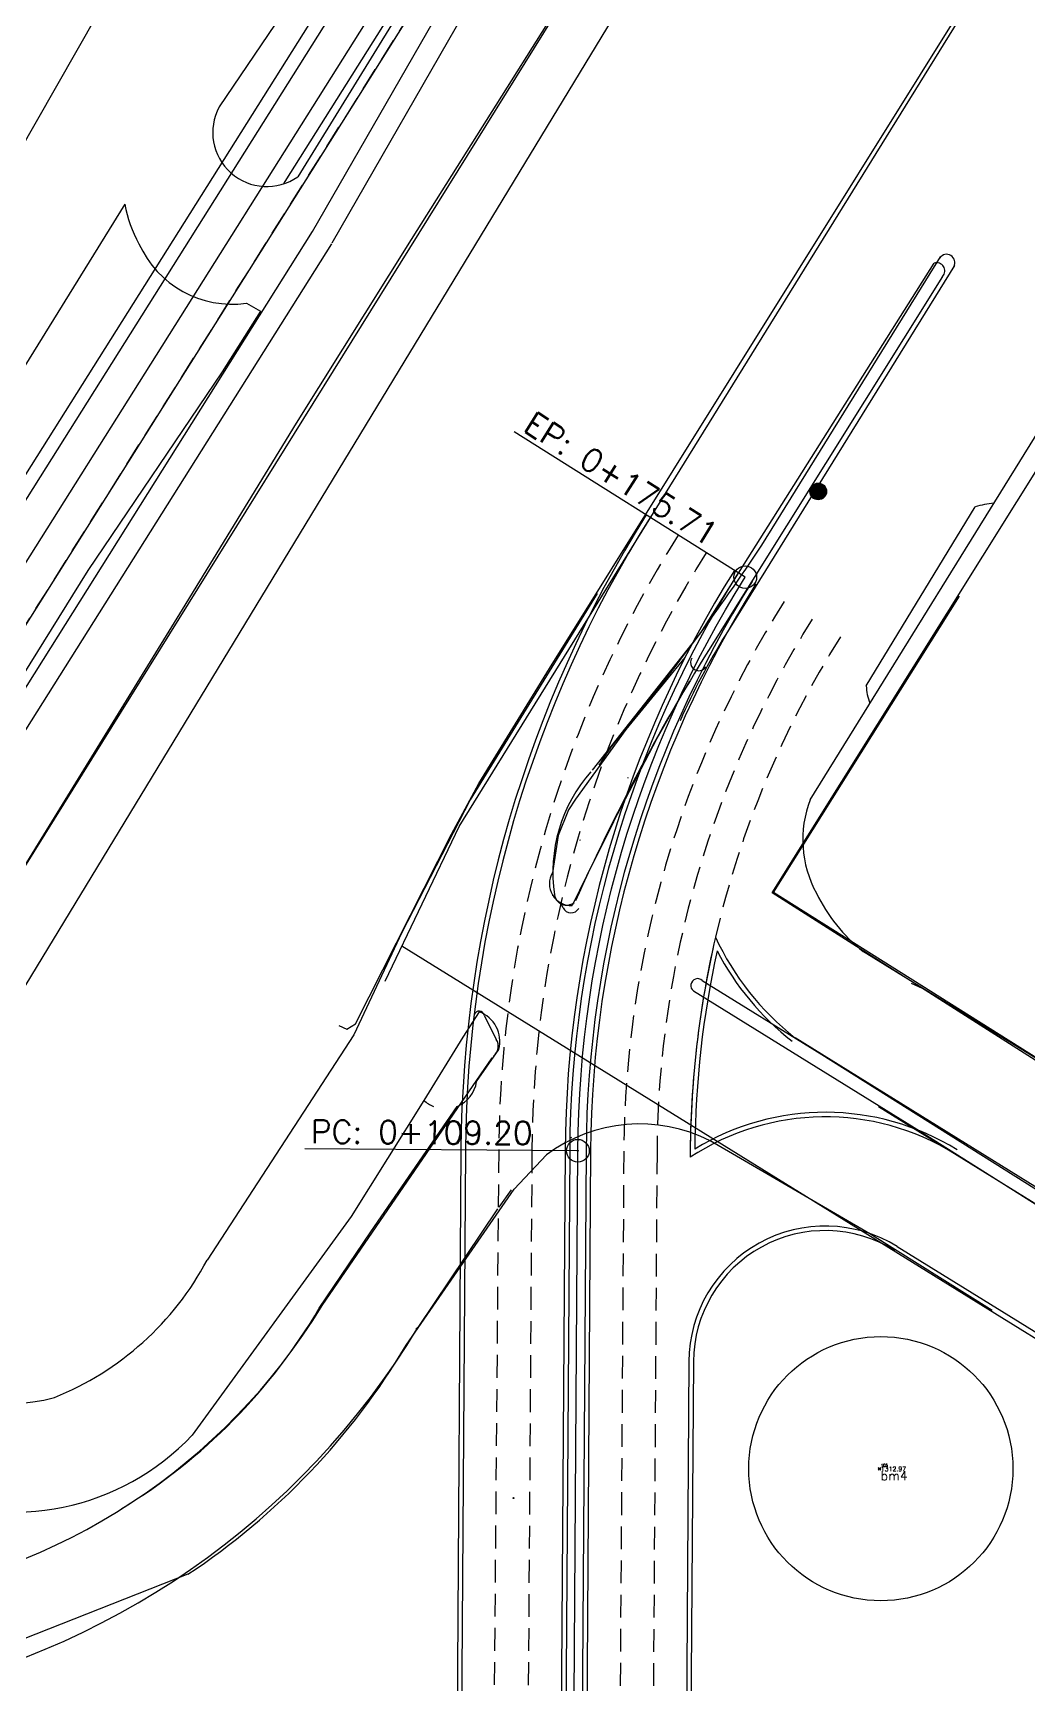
# Model space of a CAD drawing. Header units: metres. Extents: x 324293 to 653279, y 3585589 to 7191434.
# Drawn here: x 334257 to 334366.3, y 3600275.1 to 3600456.5 of the extents above; entities that cross this region are included whole.
import ezdxf

# ---------------------------------------------------------------- set-up
doc = ezdxf.new("R2010")
doc.units = ezdxf.units.M
doc.linetypes.add('DASHED', pattern=[0.75, 0.5, -0.25])
for name, color, linetype in [('asfalt', 16, 'Continuous'), ('C-ROAD-CNTR-N', 92, 'Continuous'), ('C-ROAD-STAN', 11, 'Continuous'), ('center line', 10, 'Continuous'), ('divar', 255, 'Continuous'), ('divar sangi', 253, 'Continuous'), ('fibr', 20, 'Continuous'), ('istgah', 6, 'Continuous'), ('masir', 25, 'Continuous'), ('point pump grid', 44, 'Continuous'), ('pool', 30, 'Continuous'), ('sakhteman', 7, 'Continuous'), ('sang gadval', 8, 'Continuous'), ('sang jadval', 251, 'Continuous'), ('tarh', 6, 'Continuous'), ('V-NODE', 1, 'Continuous'), ('V-NODE-TEXT', 11, 'Continuous')]:
    doc.layers.add(name, color=color, linetype=linetype)
doc.styles.get("Standard").update_dxf_attribs({"font": 'simplex.shx'})

# ---------------------------------------------------------------- blocks, each defined once
blk = doc.blocks.new('*U245')
at = {"color": 0, "linetype": 'ByBlock', "lineweight": -2, "transparency": 16777216}
for p, q in [((-0.7071067811865476, -0.7071067811865476), (0.7071067811865476, 0.7071067811865476)), ((-0.7071067811865476, 0.7071067811865476), (0.7071067811865476, -0.7071067811865476))]:
    blk.add_line(p, q, dxfattribs=at)
blk.add_circle((0, 0), 0.5, dxfattribs=at)
blk = doc.blocks.new('AeccTickTriangle')
at = {"color": 0, "linetype": 'ByBlock', "lineweight": -2}
blk.add_lwpolyline([(3.05311331771918e-16, 0.6666666666666667), (-0.5773502691896256, -0.333333333333333), (0.5773502691896257, -0.3333333333333335)], close=True, dxfattribs=at)
at = {"color": 0, "linetype": 'ByBlock', "lineweight": -2, "const_width": 0.0625}
blk.add_lwpolyline([(-0.03125, 0, 1), (0.03125, 0, 1)], format="xyb", close=True, dxfattribs=at)
blk = doc.blocks.new('AeccTickCircle')
blk.add_circle((0, 0), 1)

msp = doc.modelspace()

# ---------------------------------------------------------------- hatches: boundary and pattern name
at = {"layer": 'center line'}
h = msp.add_hatch(color=256, dxfattribs=at)
h.set_gradient(color1=(0, 0, 255), color2=(0, 0, 214), one_color=1, tint=0.4199999868869781, name='INVSPHERICAL')
edge = h.paths.add_edge_path()
edge.add_arc((334343.2845237058, 3600406.167120999), 0.9127792799901739, 0, 360)

# ---------------------------------------------------------------- linework, layer by layer
at = {"layer": 'asfalt', "flags": 128}
for points, elevation in [([(334420.8908233048, 3600652.088223305), (334383.4989233047, 3600590.788223305), (334350.361, 3600541.075000002), (334344.7285000002, 3600536.376000001), (334304.4264233048, 3600471.660776695), (334284.6623233046, 3600440.228776695), (334284.4668955944, 3600439.893119377)], 1313.4561253804), ([(334397.7336000004, 3600562.568000002), (334388.4726000001, 3600557.908), (334380.3679, 3600552.637000001), (334372.7430000001, 3600545.003), (334317.3585, 3600463.493), (334241.2954766953, 3600341.270776695)], 1313.4709253804), ([(334290.1219, 3600504.345), (334237.7533, 3600412.544999999), (334238.3633, 3600407.398000001), (334227.7386999999, 3600388.949), (334206.4449, 3600355.077), (334185.4339, 3600321.471), (334019.6628, 3600057.154999999), (333964.1858999999, 3599973.927)], 1316.2512253804), ([(334296.3832, 3600484.279), (334285.2665, 3600465.946), (334284.3729, 3600458.651000001), (334277.4327, 3600448.424)], 1316.4827253804), ([(334311.1394, 3600481.454), (334286.084, 3600440.741)], 1315.4376253804), ([(334322.8125, 3600472.442), (334298.5456, 3600433.842), (334285.8911, 3600413.666)], 1315.3120253804), ([(334267.076, 3600437.728), (334249.1724, 3600408.852), (334236.4442, 3600388.245000001), (334216.76, 3600357.483), (334192.0909, 3600316.839), (334025.6256, 3600052.811)], 1316.8089253804), ([(334280.4344000001, 3600426.841), (334281.9797999999, 3600425.969000001), (334277.7567, 3600419.329), (334263.0006, 3600397.497), (334231.7715, 3600347.272), (334206.3808999999, 3600307.324), (334187.7679, 3600276.973000001)], 1315.9340253804), ([(334285.8911, 3600413.666), (334273.3853, 3600393.181), (334240.6942, 3600340.137999999), (334237.6296, 3600330.54)], 1315.6868253804), ([(334292.2414, 3600346.47), (334276.1083, 3600321.693)], 1314.9994253804), ([(334297.9766999999, 3600312.336), (334309.8473, 3600329.496)], 1315.1258253804), ([(334308.2135, 3600327.505), (334309.5804233048, 3600329.426223306)], 1314.9579253804), ([(334308.036723305, 3600327.328223305), (334299.2837000001, 3600314.278)], 1314.9579253804), ([(334299.0703565343, 3600314.147675154), (334299.2837000001, 3600314.278)], 1316.5687253804), ([(334273.9943, 3600287.168), (334237.7803, 3600272.902)], 1315.7379253804)]:
    msp.add_lwpolyline(points, dxfattribs=dict(at, elevation=elevation))
at = {"layer": 'asfalt'}
for centre, radius, start, end in [((334282.6862998345, 3600445.627400742, 1316.4827253804), 5.951577826892777, 151.9727088323484, 304.8123572337211), ((334281.0776736845, 3600440.295816959, 1316.8089253804), 14.23518703437728, 190.3921969974639, 208.9975211528575), ((334278.9119055473, 3600438.010988462, 1315.9340253804), 11.27327066980226, 204.1711126400313, 277.7617124786848), ((334247.0730612908, 3600337.093495355, 1315.4797253804), 32.86670570739247, 291.9019897909241, 332.0582055922386), ((334224.4138661879, 3600359.637780652, 1315.0812253804), 87.53857273091452, 280.6885054860441, 328.790483839147), ((334231.1160457422, 3600352.036694841, 1315.1258253804), 77.75919404561499, 303.464732373876, 329.2988953838932), ((334254.6041792544, 3600323.62575489, 1315.6868253804), 17.67122315327891, 223.9067340814932, 285.5215074451742)]:
    msp.add_arc(centre, radius, start, end, dxfattribs=at)
at = {"layer": 'C-ROAD-CNTR-N', "color": 92, "linetype": 'Continuous', "lineweight": -3, "flags": 128}
for points in [[(333585.75560476, 3599401.300214665), (333754.1346959242, 3599649.591337463, -0.03025909004520734), (333791.0338274637, 3599697.489214682), (333851.4851493345, 3599766.84451695, 0.03876910771944864), (333897.6845914275, 3599828.971435), (334765.7090447884, 3601207.626380965)], [(334267.3374655148, 3600199.222754169, -0.2757745738492823), (334226.6429439127, 3600194.183000793), (334205.5331364042, 3600203.482640035, -0.4579411623914124), (334183.3787443015, 3600275.879616623), (334332.5642367637, 3600512.826071611)], [(334316.1236443095, 3600224.520443568), (334316.8613948703, 3600333.713670925, -0.1394577872765997), (334335.2526481823, 3600396.748199448)]]:
    msp.add_lwpolyline(points, format="xyb", dxfattribs=at)
at = {"layer": 'C-ROAD-STAN', "color": 11, "linetype": 'Continuous', "lineweight": -3}
for p, q in [((334335.2526481823, 3600396.748199448), (334309.8511462162, 3600412.709518249)), ((334316.8613948703, 3600333.713670925), (334286.8620795762, 3600333.916357595))]:
    msp.add_line(p, q, dxfattribs=at)
for centre in [(334316.0901598283, 3600335.153904077), (334316.8613948703, 3600333.713670925), (334309.7992575789, 3600295.545336277)]:
    msp.add_circle(centre, 0.05, dxfattribs=at)
at = {"layer": 'divar', "elevation": 1313.1440253804, "flags": 128}
msp.add_lwpolyline([(334383.5446000001, 3600333.240000002), (334338.2279, 3600362.053000001), (334376.6639999999, 3600423.533), (334425.5089, 3600393.245000001), (334383.5446000001, 3600333.240000002)], dxfattribs=at)
at = {"layer": 'divar sangi', "elevation": 1310.5493253804, "flags": 128}
for points in [[(334362.402795927, 3600316.145420671), (334348.9325999999, 3600324.585), (334331.4102, 3600334.813000001)], [(334313.4185, 3600333.281), (334309.8473, 3600329.495999999)]]:
    msp.add_lwpolyline(points, dxfattribs=at)
at = {"layer": 'divar sangi'}
msp.add_arc((334323.6561248848, 3600319.463683295, 1310.5493253804), 17.19672074064314, 63.19828307821201, 126.5357506458264, dxfattribs=at)
at = {"layer": 'fibr', "elevation": 1312.9371253804, "flags": 128}
msp.add_lwpolyline([(334432.7307, 3600642.641), (334163.9562698158, 3600200.205360607)], dxfattribs=at)
at = {"layer": 'istgah'}
msp.add_circle((334350.1592, 3600298.777, 1313.0986253804), 14.51887370832264, dxfattribs=at)
at = {"layer": 'masir'}
for p, q in [((334303.8048051333, 3600369.346418042, -12.91667461959992), (334422.9432109084, 3600561.61629684, -12.91667461959992)), ((334337.0697147317, 3600400.247955692, 1313.2521253804), (334356.7167662489, 3600431.955137167, 1313.2521253804)), ((334358.2502526804, 3600431.012559864, 1313.2521253804), (334333.1198419132, 3600390.456193466, 1313.2521253804)), ((334348.5644383195, 3600384.810152952, 1313.2521253804), (334360.5326998078, 3600404.493130812, 1313.2521253804)), ((334295.6844135356, 3600352.346207757, 1313.2521253804), (334303.8048051333, 3600369.346418042, 1313.2521253804)), ((334295.6844135356, 3600352.346207757, 1313.2521253804), (334303.8048051333, 3600369.346418042, 1313.2521253804)), ((334315.2359655408, 3600360.398973177, 1313.2521253804), (334314.9019746575, 3600361.024172162, 1313.2521253804)), ((334362.684747456, 3600315.840460289, -12.91667461959992), (334297.5276471194, 3600356.205055961, -12.91667461959992)), ((334340.7332145729, 3600346.143366699, 3965.589725374021), (334403.5220768334, 3600307.245886229, 1313.252125380363)), ((334349.9189795573, 3600338.570673351), (334402.756593316, 3600305.837956509)), ((334351.9542295311, 3600323.193782627), (334359.4303295717, 3600318.562364811)), ((334359.4303295717, 3600318.562364811), (334481.5958988117, 3600242.881222132)), ((334424.4612194766, 3600277.570152031, -12.91667461959992), (334362.684747456, 3600315.840460289, -12.91667461959992))]:
    msp.add_line(p, q, dxfattribs=at)
for centre, radius, start, end in [((334357.384872259, 3600431.324664221, 1313.39988053738), 0.9008655873933377, 330.7297166187715, 145.7021314498905), ((334364.2001590936, 3600390.641012539, 1313.339172797006), 14.32939071471331, 96.50966515207554, 104.8292711207574), ((334142.5791586104, 3600528.862662721, -12.91667461959992), 233.1701509301994, 320.2970189304463, 326.5237249005623), ((334401.122970802, 3600348.31862755, -12.91667461959992), 79.99999999999996, 148.2159235817136, 155.9120307414508), ((334330.1496694969, 3600387.371507435, 1313.234269939384), 0.8999990713355724, 148.1366096631627, 328.2952095084404), ((334353.0370738501, 3600384.767321489, 1313.165077963794), 4.47284061007709, 179.4513331106336, 204.5381036600104), ((334316.1179952506, 3600360.870166969, 1313.2521253804), 0.9999999999999997, 208.1118162040106, 328.2218883249133)]:
    msp.add_arc(centre, radius, start, end, dxfattribs=at)
msp.add_ellipse((334344.7435657011, 3600360.380722546, -12.91667461959992), major_axis=(19.53110330971312, 22.77138563495806), ratio=0.9999920893769524, start_param=1.570793298650287, end_param=1.728790829014873, dxfattribs=at)
at = {"layer": 'point pump grid'}
for p, q in [((334342.3817129416, 3600372.276331904, 1313.2521253804), (334374.7422877477, 3600424.520262275, 1313.2521253804)), ((334387.6081862182, 3600331.217997006, 1313.2521253804), (334348.1592507996, 3600355.664939479, 1313.2521253804))]:
    msp.add_line(p, q, dxfattribs=at)
for centre, radius, start, end in [((334353.8827699096, 3600367.906773732, 1313.2521253804), 12.30314390744607, 159.1151002881122, 208.5454739010368), ((334359.5147569178, 3600369.950918942, 1313.2521253804), 18.24929391481898, 205.7324274570578, 231.7154196395618)]:
    msp.add_arc(centre, radius, start, end, dxfattribs=at)
at = {"layer": 'pool'}
msp.add_circle((334343.2845237058, 3600406.167120999, 1313.2521253804), 0.9127792799901739, dxfattribs=at)
at = {"layer": 'sakhteman', "elevation": 1314.2476253804, "flags": 128}
msp.add_lwpolyline([(334386.9779, 3600331.498), (334338.372, 3600362.107), (334358.8089885516, 3600394.664919588)], dxfattribs=at)
at = {"layer": 'sang gadval', "flags": 128}
for points, elevation in [([(334290.5834000001, 3600347.464), (334291.4769, 3600347.073999999), (334292.4086000001, 3600347.673999999), (334302.9581999999, 3600368.514), (334305.9614, 3600374.07), (334313.7601, 3600386.693), (334354.5318999999, 3600451.984000001), (334408.8278, 3600538.923)], 1315.3934253804), ([(334318.4817000001, 3600375.55), (334330.3834, 3600390.629), (334356.0144, 3600431.257)], -12.91667461959992), ([(334356.9465, 3600429.805000001), (334331.2209, 3600388.697)], 1314.3493253804), ([(334354.7288962478, 3600351.538326849), (334353.5182000002, 3600352.082)], 1310.3591253804), ([(334306.5636, 3600348.609), (334307.893, 3600345.958000001)], 1315.3780253804), ([(334288.7492000001, 3600316.701), (334307.4287233047, 3600343.920223305)], 1315.6690253804)]:
    msp.add_lwpolyline(points, dxfattribs=dict(at, elevation=elevation))
at = {"layer": 'sang gadval'}
for centre, radius, start, end in [((334356.2996537123, 3600430.414939243, 1314.3502253804), 0.8890646766910892, 316.6820772650535, 108.7141540786378), ((334521.7897683556, 3600269.892931401, 1314.7813253804), 224.5682531038017, 148.059842575199, 156.014044940733), ((334330.7852308299, 3600364.314473233, 1314.9591253804), 16.67495214583566, 138.4559769453662, 188.5269551005548), ((334315.5975165271, 3600362.017513873, 1315.0221253804), 1.314684979554708, 187.6720418304503, 309.7002842038989), ((334306.0128119045, 3600348.515096072, 1315.3916253804), 0.5468274683039567, 9.8881275379528, 162.1183993910671), ((334306.6882052046, 3600345.191417452, 1315.3806253804), 1.427998354525674, 309.9683269186513, 32.46763632200957), ((334230.2796279177, 3600352.291576882, 1316.6658253804), 68.4498358089916, 277.7066219541773, 328.6710192842247)]:
    msp.add_arc(centre, radius, start, end, dxfattribs=at)
at = {"layer": 'sang jadval', "flags": 128}
for points, elevation in [([(334318.9934, 3600394.965), (334305.0166, 3600372.295), (334297.5191, 3600357.705), (334292.2414, 3600346.47)], 1314.8567253804), ([(334328.6037, 3600387.924), (334322.1241, 3600380.009), (334316.5960000001, 3600372.358), (334315.8353, 3600371.184), (334314.7019, 3600368.376), (334314.0761, 3600364.274)], 1314.7604253804), ([(334320.7916999999, 3600369.845), (334325.5656, 3600379.064), (334329.1639999999, 3600385.339000001)], 1314.9296253804), ([(334320.7916999999, 3600369.845), (334317.8052, 3600363.874), (334316.2219, 3600360.657)], 1314.9296253804), ([(334314.0761, 3600361.815402204), (334314.0761, 3600361.743)], 1314.7604253804), ([(334330.5278999999, 3600352.436000001), (334343.688, 3600344.297), (334402.5195, 3600307.285999999)], 1314.5806253804), ([(334329.5742999999, 3600351.28), (334343.0623, 3600342.92), (334353.8379999999, 3600336.255), (334378.8251, 3600320.485), (334398.2118, 3600308.408), (334401.8131, 3600306.149)], 1314.6049253804), ([(334306.0043, 3600348.982), (334304.2043, 3600346.211), (334299.9378, 3600339.252)], 1315.3587253804), ([(334305.7253999992, 3600341.315), (334308.1618999999, 3600344.86)], 1315.3587253804), ([(334299.9378, 3600339.252), (334291.9616, 3600326.476)], 1315.3587253804), ([(334288.4473, 3600316.423), (334294.1107, 3600324.799), (334303.6015, 3600338.594)], 1315.6482253804), ([(334291.9616, 3600326.476), (334274.4675, 3600302.464)], 1315.3587253804)]:
    msp.add_lwpolyline(points, dxfattribs=dict(at, elevation=elevation))
at = {"layer": 'sang jadval'}
for centre, radius, start, end in [((334316.1253120448, 3600363.044701102, 1314.7604253804), 2.389653904857218, 149.0409378632912, 272.3164819541417), ((334330.025834902, 3600351.87884152, 1314.5806253804), 0.7499966232852247, 47.97744156974002, 232.9831944210907), ((334304.8526425477, 3600345.7535, 1315.3477253804), 3.427758325103448, 344.8904170121141, 70.36787177543896), ((334302.2879275148, 3600341.808734547, 1315.3587253804), 3.472749758405784, 292.2254128231124, 351.8263370958039), ((334302.2879275148, 3600341.808734547, 1315.3587253804), 3.472749758405784, 227.4110567279648, 248.1473910162838), ((334233.6613605506, 3600348.699208986, 1316.1310253804), 63.58657741899526, 301.3587536835477, 329.4962544264667), ((334254.81915, 3600321.001637651, 1315.3587253804), 27.01299071530284, 246.7464497485058, 316.6660873657518)]:
    msp.add_arc(centre, radius, start, end, dxfattribs=at)
at = {"layer": 'tarh'}
for p, q in [((333893.3264672858, 3599831.715383608, -12.91667461959992), (334532.0537441988, 3600846.185098174, -12.91667461959992)), ((334289.8683371305, 3600433.474747397, -12.91667461959992), (334334.7320695274, 3600511.580880417, -12.91667461959992)), ((334188.5830430514, 3600272.602762257, -12.91667461959992), (334289.8160986094, 3600433.387924701, -12.91667461959992)), ((334304.0117049289, 3600333.800488269), (334303.4402142442, 3600249.215107284)), ((334315.9614321876, 3600333.719751412), (334315.3705730793, 3600246.267682609)), ((334317.7613575529, 3600333.707590438), (334317.3132786433, 3600267.388179996)), ((334329.5551035853, 3600310.540332993), (334329.2630059021, 3600267.307443136))]:
    msp.add_line(p, q, dxfattribs=at)
at = {"layer": 'tarh', "color": 0}
for p, q in [((333894.5958238314, 3599830.916175275, -12.91667461959992), (334533.3231007445, 3600845.385889841, -12.91667461959992)), ((334287.7005043667, 3600434.71993859, -12.91667461959992), (334332.5642367637, 3600512.826071611, -12.91667461959992)), ((334186.4674488087, 3600273.934776145, -12.91667461959992), (334287.7005043667, 3600434.71993859, -12.91667461959992)), ((334304.5116935171, 3600333.797110158), (334303.9402028325, 3600249.211729173)), ((334315.4614435994, 3600333.723129523), (334314.8705844911, 3600246.27106072)), ((334318.2613461411, 3600333.704212327), (334317.8132672316, 3600267.384801884)), ((334329.0551149971, 3600310.543711104), (334328.7630173138, 3600267.310821248))]:
    msp.add_line(p, q, dxfattribs=at)
at = {"layer": 'tarh', "color": 0, "linetype": 'DASHED', "ltscale": 5}
for p, q in [((334183.3786812144, 3600275.879516423, -12.91667461959992), (334332.5642367735, 3600512.826071604, -12.91667461959992)), ((334308.1616102112, 3600333.772449946), (334307.4359047927, 3600246.320381142)), ((334311.8115269053, 3600333.747789735), (334311.220667797, 3600246.295720931)), ((334321.9112628352, 3600333.679552115), (334321.4631839257, 3600267.360141672)), ((334325.5611795293, 3600333.654891904), (334325.1131006198, 3600267.33548146))]:
    msp.add_line(p, q, dxfattribs=at)
at = {"layer": 'tarh'}
for centre, radius, start, end in [((334436.8586560466, 3600332.902924244), 132.8499832234111, 147.8563387304422, 179.6128940293566), ((334436.8586560466, 3600332.902924244), 120.8999832234111, 147.8563387304422, 179.6128940293566), ((334436.8586560466, 3600332.902924244), 119.1000167765889, 147.8563387304422, 179.6128940293566), ((334436.8586560466, 3600332.902924244), 107.1500167765889, 167.7159242876592, 179.4632660130972), ((334359.5147569178, 3600369.950918942, 1313.2521253804), 30.84263751656864, 207.5195579684485, 231.7154196395618), ((334344.0547726441, 3600310.442367769), 27.5, 58.22193005626208, 121.4333666203348), ((334344.0547726441, 3600310.442367769), 14.5, 58.22193005626208, 179.6128940293566)]:
    msp.add_arc(centre, radius, start, end, dxfattribs=at)
at = {"layer": 'tarh', "color": 0}
for centre, radius, start, end in [((334436.8586560466, 3600332.902924244), 132.3499832234111, 147.8563387304422, 179.6128940293566), ((334436.8586560466, 3600332.902924244), 121.3999832234111, 147.8563387304422, 179.6128940293566), ((334436.8586560466, 3600332.902924244), 118.6000167765889, 147.8563387304422, 179.6128940293566), ((334436.8586560466, 3600332.902924244), 107.6500167765889, 166.9597329610376, 179.9513208624017), ((334436.8586560466, 3600332.902924244), 107.6500167765889, 166.9722673085756, 179.6128940293566), ((334359.5147569178, 3600369.950918942, 1313.2521253804), 30.34263751656864, 204.8645358062146, 231.7154196395618), ((334344.0547726441, 3600310.442367769), 27, 58.22193005626208, 123.3570901217835), ((334344.0547726441, 3600310.442367769), 15, 58.22193005626208, 179.6128940293566)]:
    msp.add_arc(centre, radius, start, end, dxfattribs=at)
at = {"layer": 'tarh', "color": 0, "linetype": 'DASHED', "ltscale": 5}
for centre, radius, end in [((334436.8586560466, 3600332.902924244), 128.6999832234111, 179.6128940293566), ((334436.8586560466, 3600332.902924244), 125.0499832234111, 179.6128940293566), ((334436.8586560466, 3600332.902924244), 114.9500167765889, 179.6128940293566), ((334436.8586560466, 3600332.902924244), 111.3000167765889, 179.6128940293566), ((334436.8586560526, 3600332.902924242), 107.6500167823873, 166.9597329610376)]:
    msp.add_arc(centre, radius, 147.8563387304422, end, dxfattribs=at)

# ---------------------------------------------------------------- block references
at = {"layer": 'C-ROAD-STAN', "color": 11, "linetype": 'Continuous', "lineweight": -3, "xscale": 1.25, "yscale": 1.25, "zscale": 1.25}
for p, rotation in [((334335.2526481823, 3600396.748199448), 57.85633872455969), ((334316.8613948703, 3600333.713670925), 89.61289402912774)]:
    msp.add_blockref('AeccTickCircle', p, dxfattribs=dict(at, rotation=rotation))
at = {"layer": 'C-ROAD-STAN', "color": 11, "linetype": 'Continuous', "lineweight": -3, "xscale": 0.02999999999999999, "yscale": 0.02999999999999999, "zscale": 0.02999999999999999}
for p in [(334322.3747987866, 3600374.723037203), (334317.0920098564, 3600367.846609555)]:
    msp.add_blockref('AeccTickTriangle', p, dxfattribs=at)
at = {"layer": 'V-NODE', "xscale": 0.2, "yscale": 0.2, "zscale": 0.2}
msp.add_blockref('*U245', (334350.0073969999, 3600298.748463342, 1312.9658410856), dxfattribs=at)

# ---------------------------------------------------------------- texts
at = {"layer": 'C-ROAD-STAN', "color": 11, "linetype": 'Continuous', "lineweight": -3, "char_height": 2.54, "attachment_point": 7}
for s, insert, rotation in [('EP: 0+175.71', (334310.7266592557, 3600412.90933546), 327.8563387243862), ('PC: 0+109.20', (334287.5013552844, 3600334.547052901), 359.6128940293506)]:
    msp.add_mtext(s, dxfattribs=dict(at, insert=insert, rotation=rotation))
at = {"layer": 'V-NODE-TEXT'}
for s, insert, char_height, attachment_point in [('105', (334350.1488183561, 3600298.998463342, 1312.9658410856), 0.3, 7), ('1312.97', (334350.1488183561, 3600298.748463342, 1312.9658410856), 0.5, 4), ('bm4', (334350.1488183561, 3600298.498463342, 1312.9658410856), 1, 1)]:
    msp.add_mtext(s, dxfattribs=dict(at, insert=insert, char_height=char_height, attachment_point=attachment_point))

doc.saveas('drawing.dxf')
